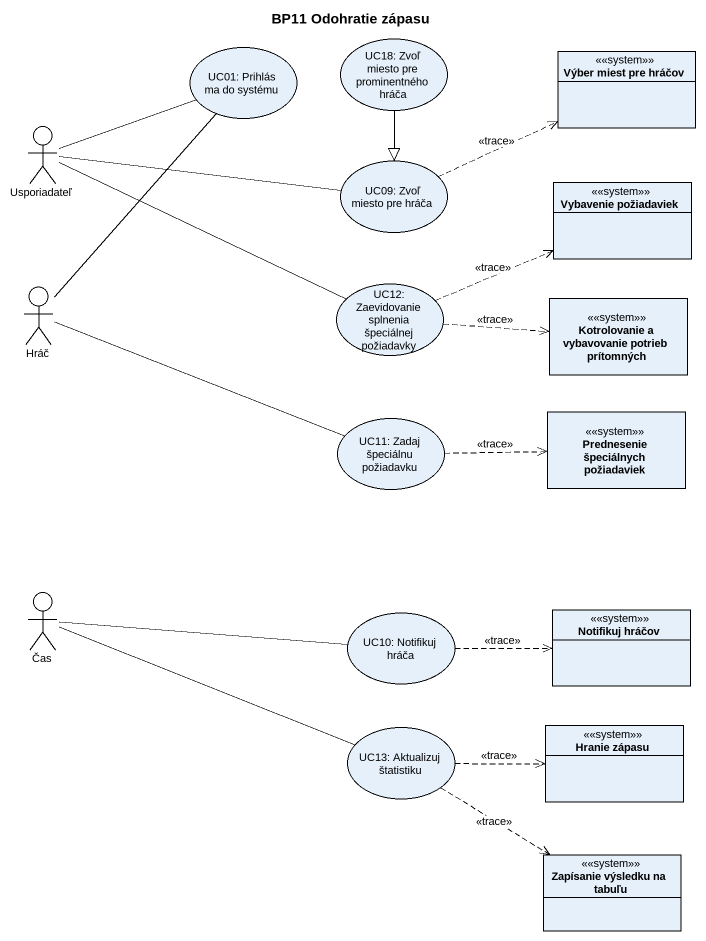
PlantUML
@startuml
title BP11 Odohratie zápasu
allowmixing
hide circle
hide empty members
usecase "UC01: Prihlás ma do systému" as UC01_Prihlás_ma_do_systému
usecase "UC18: Zvoľ miesto pre prominentného hráča" as UC18_Zvoľ_miesto_pre
class "Výber miest pre hráčov" as Výber_miest_pre_hráčov <<system>>
actor Usporiadateľ
usecase "UC09: Zvoľ miesto pre hráča" as UC09_Zvoľ_miesto_pre_hráča
class "Vybavenie požiadaviek" as Vybavenie_požiadaviek <<system>>
actor Hráč
usecase "UC12: Zaevidovanie splnenia špeciálnej požiadavky" as UC12_Zaevidovanie_splnenia
class "Kotrolovanie a vybavovanie potrieb prítomných" as Kotrolovanie_a_vybavovanie <<system>>
usecase "UC11: Zadaj špeciálnu požiadavku" as UC11_Zadaj_špeciálnu
class "Prednesenie špeciálnych požiadaviek" as Prednesenie_špeciálnych <<system>>
actor Čas
usecase "UC10: Notifikuj hráča" as UC10_Notifikuj_hráča
class "Notifikuj hráčov" as Notifikuj_hráčov <<system>>
usecase "UC13: Aktualizuj štatistiku" as UC13_Aktualizuj_štatistiku
class "Hranie zápasu" as Hranie_zápasu <<system>>
class "Zapísanie výsledku na tabuľu" as Zapísanie_výsledku_na_tabuľu <<system>>
UC18_Zvoľ_miesto_pre --|> UC09_Zvoľ_miesto_pre_hráča
Usporiadateľ -right- UC01_Prihlás_ma_do_systému
Usporiadateľ -right- UC09_Zvoľ_miesto_pre_hráča
Usporiadateľ -right- UC12_Zaevidovanie_splnenia
UC09_Zvoľ_miesto_pre_hráča .right.> Výber_miest_pre_hráčov : <<trace>>
Hráč -up- UC01_Prihlás_ma_do_systému
Hráč -right- UC11_Zadaj_špeciálnu
UC12_Zaevidovanie_splnenia .right.> Vybavenie_požiadaviek : <<trace>>
UC12_Zaevidovanie_splnenia .right.> Kotrolovanie_a_vybavovanie : <<trace>>
UC11_Zadaj_špeciálnu .right.> Prednesenie_špeciálnych : <<trace>>
Čas -right- UC10_Notifikuj_hráča
Čas -right- UC13_Aktualizuj_štatistiku
UC10_Notifikuj_hráča .right.> Notifikuj_hráčov : <<trace>>
UC13_Aktualizuj_štatistiku .right.> Hranie_zápasu : <<trace>>
UC13_Aktualizuj_štatistiku ..> Zapísanie_výsledku_na_tabuľu : <<trace>>
@enduml
